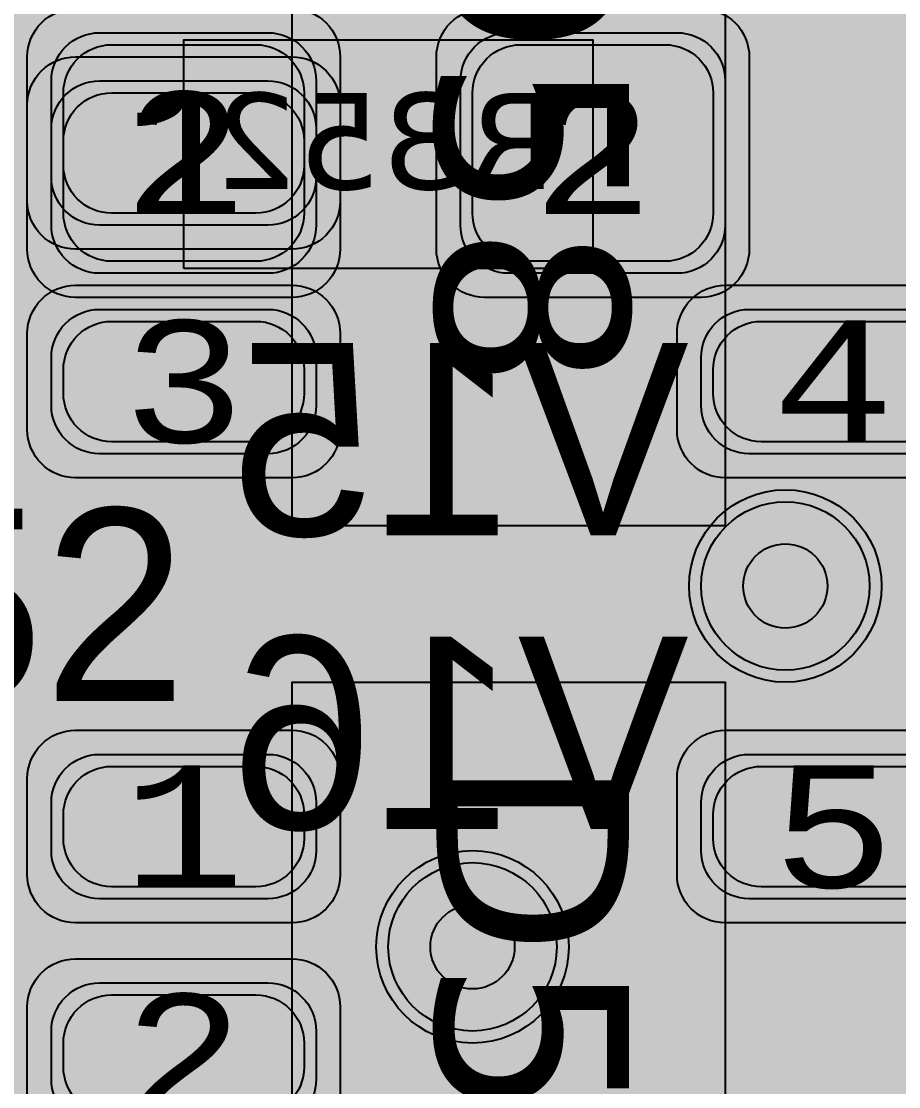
# Model space of a CAD drawing. Extents: x -28 to 199, y -61 to 255.
# Drawn here: x 123.725 to 127.371, y 101.619 to 106.048 of the extents above; entities that cross this region are included whole.
import ezdxf
from ezdxf.enums import TextEntityAlignment as Align

# ---------------------------------------------------------------- set-up
doc = ezdxf.new("R2010")
doc.units = 0
doc.header["$MEASUREMENT"] = 0
for name, color, linetype in [('ASSEMBLY_OUTLINES_BTM', 191, 'CONTINUOUS'), ('ASSEMBLY_OUTLINES_TOP', 102, 'CONTINUOUS'), ('ASSEMBLY_PART_NUMBERS_BTM', 191, 'CONTINUOUS'), ('ASSEMBLY_PART_NUMBERS_TOP', 102, 'CONTINUOUS'), ('ASSEMBLY_REF_DES_BTM', 191, 'CONTINUOUS'), ('ASSEMBLY_REF_DES_TOP', 102, 'CONTINUOUS'), ('DRILL_DRAWING', 21, 'CONTINUOUS'), ('GENERATED_SILKSCREEN_BTM', 255, 'CONTINUOUS'), ('GENERATED_SILKSCREEN_TOP', 140, 'CONTINUOUS'), ('PART_PADS_SMD_BTM', 10, 'CONTINUOUS'), ('PART_PADS_SMD_TOP', 150, 'CONTINUOUS'), ('PIN_NUMBERS_BTM', 8, 'CONTINUOUS'), ('PIN_NUMBERS_TOP', 8, 'CONTINUOUS'), ('PLACEMENT_OUTLINES_BTM', 222, 'CONTINUOUS'), ('PLACEMENT_OUTLINES_TOP', 130, 'CONTINUOUS'), ('PLANE_DATA_LAYER_2', 230, 'CONTINUOUS'), ('PLANE_SHAPES_LAYER_2', 230, 'CONTINUOUS'), ('PLANE_SHAPES_LAYER_3', 81, 'CONTINUOUS'), ('SILKSCREEN_OUTLINES_BTM', 211, 'CONTINUOUS'), ('SILKSCREEN_OUTLINES_TOP', 150, 'CONTINUOUS'), ('SILKSCREEN_REF_DES_BTM', 211, 'CONTINUOUS'), ('SILKSCREEN_REF_DES_TOP', 150, 'CONTINUOUS'), ('SOLDERMASK_PADS_BTM', 12, 'CONTINUOUS'), ('SOLDERMASK_PADS_TOP', 180, 'CONTINUOUS'), ('SOLDERPASTE_PADS_BTM', 12, 'CONTINUOUS'), ('SOLDERPASTE_PADS_TOP', 180, 'CONTINUOUS'), ('TRACES_LAYER_3', 81, 'CONTINUOUS'), ('TRACES_LAYER_BOTTOM', 10, 'CONTINUOUS'), ('TRACES_LAYER_TOP', 150, 'CONTINUOUS'), ('VIA_HOLES_LAYER_2', 30, 'CONTINUOUS'), ('VIA_HOLES_LAYER_3', 30, 'CONTINUOUS'), ('VIA_HOLES_LAYER_BOTTOM', 30, 'CONTINUOUS'), ('VIA_HOLES_LAYER_TOP', 30, 'CONTINUOUS'), ('VIA_PADS_LAYER_2', 230, 'CONTINUOUS'), ('VIA_PADS_LAYER_3', 81, 'CONTINUOUS'), ('VIA_PADS_LAYER_BOTTOM', 10, 'CONTINUOUS'), ('VIA_PADS_LAYER_TOP', 150, 'CONTINUOUS')]:
    doc.layers.add(name, color=color, linetype=linetype)
doc.styles.add('COURIER_NEW', font='COUR.TTF')
doc.styles.add('VERDANA', font='verdana.TTF')
doc.styles.add('VERIBEST_GERBER_0', font='txt')

msp = doc.modelspace()

# ---------------------------------------------------------------- hatches: boundary and pattern name
at = {"layer": 'PLANE_DATA_LAYER_2'}
h = msp.add_hatch(color=256, dxfattribs=at)
h.paths.add_polyline_path([(136.977938, 104.900788, -0.0425166317903881), (136.97684, 104.887899, 0.0425189371191998), (136.969634, 104.803321), (136.969634, 103.8357, -0.1989099556854013), (136.947316, 103.781819), (133.471447, 100.30595, 0.1989122151386173), (133.325, 99.952397), (133.325, 93.813669, -0.1989099556853327), (133.302682, 93.759788), (129.846447, 90.303553, 0.1989122151386193), (129.7, 89.95), (129.7, 82.880885, -0.1989099556853327), (129.677682, 82.827004), (125.372996, 78.522318, -0.1989133663344686), (125.319114, 78.5), (124.008004, 78.5, -0.414213562373095), (123.931804, 78.5762), (123.931804, 78.576201, -0.198909955685367), (123.954122, 78.630082), (124.017393, 78.693353, 0.19891218827251), (124.141873, 78.993873), (124.141873, 81.897836, 0.1989121882725186), (124.017393, 82.198356), (121.315166, 84.900583, 0.1989121882725186), (121.014646, 85.025063), (118.085686, 85.025063, 0.1989121882725125), (117.785166, 84.900583), (115.869335, 82.984752, -0.1989133663344686), (115.815453, 82.962434), (111.980365, 82.962434, 0.1989121882725186), (111.679845, 82.837954), (103.605966, 74.764075, -0.6681819935816116), (103.475884, 74.817956), (103.475884, 75.719902, -0.198909955685367), (103.498202, 75.773783), (112.132258, 84.407839, 0.1989121882725186), (112.256738, 84.708359), (112.256738, 87.766792, -0.5791985093720466), (112.371403, 87.832571, 0.9207095428459576), (113.229816, 89.056434, -0.4687192040466884), (113.229816, 89.173566, 0.4687157595514411), (113.229816, 90.326434, -0.4687192040466884), (113.229816, 90.443566, 0.606460415148791), (112.947726, 91.743467, -0.3380635491738142), (112.891615, 91.816971), (112.891615, 91.816972, -0.1989099556853327), (112.913933, 91.870853), (113.850887, 92.807807, -0.4969605349260798), (113.971222, 92.791213, 0.0686227819462532), (114.033421, 92.709116), (117.000682, 89.741856, -0.198909955685367), (117.023, 89.687975), (117.023, 88.767429, -0.228048003750335), (116.994354, 88.707889, 2.854432025872091), (117.805646, 88.707889, -0.228048003750335), (117.777, 88.767429), (117.777, 89.875696, 0.1989121654681639), (117.666579, 90.142275), (114.699318, 93.109536, -0.1989099556853327), (114.677, 93.163417), (114.677, 100.732571, -0.228048003750335), (114.705646, 100.792111, 0.8407221043194625), (114.090183, 101.915205, -0.5141069145394279), (113.989386, 101.987326), (113.989386, 107.618063, -0.6172571328269955), (114.111169, 107.679126, 1.9943987198418727), (114.111169, 108.720874, -0.617257132826957), (113.989386, 108.781937), (113.989386, 126.654985, 0.032533120066096), (113.985795, 126.710116, -0.0325342524810923), (113.985151, 126.720001), (113.985151, 126.720002, -0.6681819935815638), (114.115233, 126.773883), (114.280695, 126.608421, 0.1989121654681736), (114.547274, 126.498), (122.056386, 126.498, -0.1989133663344687), (122.110268, 126.475682), (126.281524, 122.304426, -0.198909955685367), (126.303842, 122.250545), (126.303842, 122.119158, 0.1236662247943365), (126.348588, 121.941012, -0.1606780001424822), (126.356831, 121.893987, 0.3606560929037287), (126.788539, 121.185359, -0.7687174069834758), (126.778046, 121.038457, 7.647506935409171), (127.111461, 121.014641, -0.7687174069834617), (127.121954, 121.161543, 0.6405844281364371), (127.405646, 122.307889, -0.2280480037503427), (127.377, 122.367429), (127.377, 126.6738, -0.414213562373095), (127.4532, 126.75), (128.865978, 126.75, -0.414213562373095), (128.942178, 126.6738), (128.942178, 126.673799, -0.1989099556854013), (128.91986, 126.619918), (128.533421, 126.233479, 0.1989121654681667), (128.423, 125.9669), (128.423, 123.567429, -0.2280480037503427), (128.394354, 123.507889, 2.8544320258721156), (129.205646, 123.507889, -0.2280480037503427), (129.177, 123.567429), (129.177, 125.779179, -0.1989099556854013), (129.199318, 125.83306), (129.986579, 126.62032, 0.0741021212229936), (130.052722, 126.70963, -0.277099918590679), (130.119973, 126.75), (130.174273, 126.75, -0.403683824490227), (130.250423, 126.676549, 0.1956893404127855), (130.451391, 126.229628, -0.2050724899553478), (130.475, 126.174486), (130.475, 122.295253, 0.1989121882725126), (130.59948, 121.994733), (131.330527, 121.263686, -0.1989099556854013), (131.352845, 121.209805), (131.352845, 114.763663, -0.8295497216643613), (131.205645, 114.735997, 0.8295609199568306), (129.95, 114.500001), (129.95, 114.499999, 0.8295609199568306), (131.205645, 114.264003, -0.8295497216643613), (131.352845, 114.236337), (131.352845, 111.668815, -0.198909955685367), (131.330527, 111.614934), (130.692799, 110.977206, 0.1989121882725064), (130.568319, 110.676686), (130.568319, 108.164856, -0.5413714910477632), (130.461467, 108.095093, 0.5413712452295936), (129.55, 107.500001), (129.55, 107.499999, 0.5413712452295937), (130.461467, 106.904907, -0.5413714910477633), (130.568319, 106.835144), (130.568319, 97.583681, 0.1490008545897866), (130.64056, 97.346645, -0.1489978148350905), (130.653512, 97.304146), (130.653512, 97.304145, -0.1942207066511618), (130.632158, 97.251246, 0.5485069438402771), (130.888539, 96.185359, -0.7687174069834758), (130.878046, 96.038457, 7.647506935409185), (131.211461, 96.014641, -0.7687174069834617), (131.221954, 96.161543, 0.6100588580781182), (131.548609, 97.270372, -0.2050724899553477), (131.525, 97.325514), (131.525, 97.477, 0.1677021551964094), (131.434538, 97.739125, -0.1677006453007844), (131.418319, 97.786122), (131.418319, 99.596475, -0.6231693714019529), (131.541139, 99.656749, 0.6231768727902992), (132.75, 100.25, 0.2119397726903838), (132.503162, 100.806173, -0.3779195606310377), (132.491822, 100.906327, 0.943356937975585), (131.551481, 101.648536, -0.6897061753667568), (131.418319, 101.69915), (131.418319, 102.749052, -0.7432602490610456), (131.558052, 102.791123, 0.507237571601238), (132.605828, 102.741787, -0.1165650662333721), (132.633526, 102.76327, 0.0896815058504722), (132.757792, 102.84948), (133.304231, 103.395919, 0.1989121882725186), (133.428711, 103.696439), (133.428711, 113.150158, -0.198909955685367), (133.451029, 113.204039), (134.00052, 113.75353, 0.1989121882725125), (134.125, 114.05405), (134.125, 115.174486, -0.2050724899553477), (134.148609, 115.229628, 2.4974351542811806), (133.251391, 115.229628, -0.2050724899553478), (133.275, 115.174486), (133.275, 114.261653, -0.198909955685367), (133.252682, 114.207772), (132.703191, 113.658281, 0.1989121882725126), (132.578711, 113.357761), (132.578711, 103.904042, -0.1989099556853327), (132.556393, 103.850161), (132.460599, 103.754367, -0.3152207587686722), (132.374533, 103.739179, 0.3712566469041549), (131.558052, 103.508877, -0.7432602490609853), (131.418319, 103.550948), (131.418319, 110.469083, -0.1989099556854013), (131.440637, 110.522964), (132.078365, 111.160692, 0.1989121882725248), (132.202845, 111.461212), (132.202845, 119.995489, -0.6681819935816593), (132.332927, 120.04937), (136.401408, 115.980889, -0.1989099556853327), (136.423726, 115.927008), (136.423726, 114.512395, -0.1989099556853327), (136.401408, 114.458514), (135.933735, 113.990841, -0.6681819935816593), (135.803653, 114.044722), (135.803653, 114.044723, -0.0900388652559256), (135.808516, 114.071509, 4.621395072748782), (135.428491, 113.691484, -0.5237901792127903), (135.531477, 113.620147), (135.531477, 113.620146, -0.1989099556853327), (135.509159, 113.566265), (133.808701, 111.865807, 0.1989122151386246), (133.662254, 111.512254), (133.662254, 107.537746, 0.1989122151386246), (133.808701, 107.184193), (135.333909, 105.658985, -0.1650613667127099), (135.355574, 105.615061, 0.6437565302444234), (136.487538, 105.270109, -0.5051906878791393), (136.609743, 105.259398, 0.1480370251817164), (136.933858, 104.969889, -0.2917988228267626), (136.977938, 104.900789)], flags=0)
h.paths.add_polyline_path([(113.85, 87, -0.9999999999999999), (115.15, 87, -0.9999999999999999)], flags=0)
h.paths.add_polyline_path([(115.25, 125.5, -0.9999999999999999), (116.55000000000001, 125.5, -0.9999999999999999)], flags=0)
h.paths.add_polyline_path([(114.75, 123, -0.9999999999999999), (116.75, 123, -0.9999999999999999)], flags=0)
h.paths.add_polyline_path([(116.232776, 95.682577, 0.7726673183828902), (117.45, 95.999999), (117.45, 96, 0.7083066378647846), (116.29314, 96.40693, -0.531760018124995), (116.167224, 96.417423, 0.772667318382902), (114.95, 96.100001), (114.95, 96.1, 0.7083066378647764), (116.10686, 95.69307, -0.5317600181249857)], flags=0)
h.paths.add_polyline_path([(117.421331, 99.860255, 3.363991928619301), (117.304585, 100.560731, -0.5417095603560502), (117.178669, 100.539745, 3.3639919286193174), (117.295415, 99.839269, -0.5417095603560539)], flags=0)
h.paths.add_polyline_path([(117.44999999999999, 92.3, -0.9999999999999999), (118.75, 92.3, -0.9999999999999999)], flags=0)
h.paths.add_polyline_path([(119.55, 113.4, -0.9999999999999999), (120.85000000000001, 113.4, -0.9999999999999999)], flags=0)
h.paths.add_polyline_path([(119.75, 109.5, -0.9999999999999999), (121.25, 109.5, -0.9999999999999999)], flags=0)
h.paths.add_polyline_path([(120.35, 98.8, -0.9999999999999999), (121.65, 98.8, -0.9999999999999999)], flags=0)
h.paths.add_polyline_path([(120.35, 111.4, -0.9999999999999999), (121.65, 111.4, -0.9999999999999999)], flags=0)
h.paths.add_polyline_path([(120.457283, 123.057713, -0.5359062211731089), (120.330385, 123.05719, 1.3513703040546192), (119.123088, 121.573751, -0.3050494922752397), (119.170567, 121.503171), (119.170567, 121.50317, -0.198909955685367), (119.148249, 121.449289), (118.350727, 120.651767, 0.1989121882725187), (118.226247, 120.351247), (118.226247, 106.65885, -0.198909955685367), (118.203929, 106.604969), (117.471074, 105.872114, -0.205074051956066), (117.415388, 105.849817, 2.455220229755274), (118.05, 105.2), (118.05, 105.199998, 0.0059190874028198), (118.049817, 105.215386, -0.0058690278396138), (118.049796, 105.217175), (118.049796, 105.217193, -0.198909955685367), (118.072114, 105.271074), (118.951767, 106.150727, 0.1989121882725038), (119.076247, 106.451247), (119.076247, 120.143644, -0.198909955685367), (119.098565, 120.197525), (120.108818, 121.207778, -0.0494623730732118), (120.12045, 121.217311, 0.0494618080928846), (120.185326, 121.27048), (120.787867, 121.873021, 0.0494618080928846), (120.841036, 121.937897, -0.0494623730731728), (120.850569, 121.949529), (120.928926, 122.027886, -0.2050740519560306), (120.984612, 122.050183, 1.6971064696081972)], flags=0)
h.paths.add_polyline_path([(121.25, 117.75, -0.9999999999999999), (122.75, 117.75, -0.9999999999999999)], flags=0)
h.paths.add_polyline_path([(122.05, 111.4, -0.9999999999999999), (123.35000000000001, 111.4, -0.9999999999999999)], flags=0)
h.paths.add_polyline_path([(123.29571, 88.162026, 1.6796277836471416), (121.75, 89), (121.75, 88.999999, 0.2324567467697626), (122.139102, 88.20829, -0.3917746108587368), (122.156291, 88.106204, 0.1460189195089194), (122.05, 87.750001), (122.05, 87.75, 1.2874404369000827), (123.270422, 88.061638, -0.3917717789363406)], flags=0)
h.paths.add_polyline_path([(122.65, 105.6, 3.3327468859538776), (123.044022, 106.197474, -0.5991018826014798), (122.939092, 106.281417, 0.0458969718785636), (122.95, 106.399998), (122.95, 106.4, 0.9999999999999999), (121.65, 106.4, 0.2331537315633807), (121.904279, 105.88434, -0.74720291741978), (121.851814, 105.747931, 2.557353807463251), (122.45, 105.1, 0.2331537315633762), (122.195721, 105.61566, -0.74720291741978), (122.248186, 105.752069, 0.121739685827647), (122.555978, 105.802526, -0.599101882601538), (122.660908, 105.718583, 0.0458969718785636), (122.65, 105.600002)], flags=0)
h.paths.add_polyline_path([(123.776372, 102.215741, 2.268015238537925), (122.670454, 102.273947, -0.1736308664859839), (122.687772, 102.22558, -0.157828441953958), (122.673316, 102.180924, 1.8365540169308305), (123.763761, 102.123532, -0.3408039055902447)], flags=0)
h.paths.add_polyline_path([(125.85, 89.1, -0.9999999999999999), (127.15, 89.1, -0.9999999999999999)], flags=0)
h.paths.add_polyline_path([(126.05, 118.8, -0.9999999999999999), (127.35000000000001, 118.8, -0.9999999999999999)], flags=0)
h.paths.add_polyline_path([(126.25, 103.7, -0.9999999999999999), (127.55000000000001, 103.7, -0.9999999999999999)], flags=0)
h.paths.add_polyline_path([(126.35, 85.4, -0.9999999999999999), (127.65, 85.4, -0.9999999999999999)], flags=0)
h.paths.add_polyline_path([(126.35, 87.3, -0.9999999999999999), (127.65, 87.3, -0.9999999999999999)], flags=0)
h.paths.add_polyline_path([(126.75, 115.5, -0.9999999999999999), (128.25, 115.5, -0.9999999999999999)], flags=0)
h.paths.add_polyline_path([(127.25, 83.2, -0.9999999999999999), (128.55, 83.2, -0.9999999999999999)], flags=0)
h.paths.add_polyline_path([(129.5, 95.5), (129.5, 95.500001, 0.2347951257838049), (129.202889, 96.097823, -0.2347971625886518), (129.172702, 96.158562), (129.172702, 96.158563, -0.1989099556854013), (129.19502, 96.212444), (129.356027, 96.373451, 0.1989121882725038), (129.480507, 96.673971), (129.480507, 106.455132, 0.1989121882725038), (129.356027, 106.755652), (126.719253, 109.392426, -0.198909955685367), (126.696935, 109.446307), (126.696935, 110.90022, -0.67775882677704), (126.828419, 110.952662, 2.507233776086384), (126.828419, 111.847338, -0.6777588267769905), (126.696935, 111.89978), (126.696935, 112.86566, 0.1989121882725038), (126.572455, 113.16618), (124.983033, 114.755602, -0.1989099556854013), (124.960715, 114.809483), (124.960715, 119.828112, -0.198909955685367), (124.983033, 119.881993), (125.328926, 120.227886, -0.205074051956065), (125.384612, 120.250183, 2.4552148235298628), (124.75, 120.900002, 0.0059190874028197), (124.750183, 120.884614, -0.0058690278396127), (124.750204, 120.882825), (124.750204, 120.882807, -0.198909955685367), (124.727886, 120.828926), (124.494453, 120.595493, -0.6681819935815638), (124.364371, 120.649374), (124.364371, 120.717126, 0.1989121882725125), (124.239891, 121.017646), (123.147318, 122.110219, -0.198909955685367), (123.125, 122.1641), (123.125, 122.174486, -0.2050724899553477), (123.148609, 122.229628, 2.4974351542811517), (122.251391, 122.229628, -0.2050724899553829), (122.275, 122.174486), (122.275, 121.956497, 0.1989121882725126), (122.39948, 121.655977), (123.492053, 120.563404, -0.198909955685367), (123.514371, 120.509523), (123.514371, 114.406551, 0.19891218827251), (123.638851, 114.106031), (125.318568, 112.426314, -0.198909955685367), (125.340886, 112.372433), (125.340886, 108.878879, 0.1989121882725126), (125.465366, 108.578359), (127.852682, 106.191043, -0.1989099556853327), (127.875, 106.137162), (127.875, 101.425514, -0.2050724899553478), (127.851391, 101.370372, 0.8159834667607626), (128.527623, 100.291159, -0.5233351739894394), (128.630507, 100.219784), (128.630507, 96.881574, -0.1989099556853327), (128.608189, 96.827693), (128.405604, 96.625108, -0.1809134408217212), (128.357013, 96.602974, 0.147660489474916), (128.127329, 96.515812, -0.1654600424582982), (128.080857, 96.5), (127.85, 96.5, 0.1989121882725099), (127.54948, 96.37552), (127.49948, 96.32552, 0.1357250226602834), (127.387774, 96.128414, -0.5450822061688504), (127.266471, 96.087288, 1.9695384942564944), (127.217953, 94.87725, -0.3731724528837284), (127.317035, 94.864977, 0.4338714127250044), (128.266221, 94.847079, -0.3498081147665029), (128.360455, 94.859099, 0.5848883345755964)], flags=0)
h.paths.add_polyline_path([(130.373451, 92.726979, 7.377999984181714), (130.373451, 93.073021, -0.7612838800058466), (130.226549, 93.073021, 7.377999984181725), (130.226549, 92.726979, -0.7612838800058466)], flags=0)
at = {"layer": 'PLANE_SHAPES_LAYER_2'}
h = msp.add_hatch(color=256, dxfattribs=at)
h.paths.add_polyline_path([(169.5, 129.25), (149.5, 129.25), (142.25, 122), (142.25, 90.5), (147.5, 90.5), (147.5, 80), (154, 80), (154, 69.25), (131.75, 69.25), (131.75, 73.25), (121.25, 73.25), (121.25, 81), (110.5, 81), (110.5, 125.75), (106.5, 125.75), (106.5, 128.75), (93.5, 128.75), (93.5, 120.25), (91.75, 120.25), (91.75, 121.5), (80, 121.5), (80, 118.25), (73.25, 118.25), (73.25, 124.5), (67.5, 124.5), (67.5, 128), (57.75, 128), (57.75, 120.25), (55.25, 120.25), (55.25, 121.5), (47.5, 121.5), (47.5, 119), (35, 119), (35, 134.75), (32.75, 134.75), (32.75, 159.75), (29.25, 159.75), (29.25, 175.25), (22.5, 175.25), (22.5, 195.25), (17.25, 195.25), (17.25, 198), (22.5, 198), (22.5, 216.5), (40.25, 216.5), (40.25, 235.5), (54.5, 235.5), (54.5, 254), (87.25, 254), (87.25, 236.25), (86.25, 236.25), (86.25, 228.75), (81, 228.75), (81, 218.75), (95.25, 218.75), (95.25, 194.5), (87, 194.5), (87, 172), (131.1, 172), (131.1, 208.75), (115.5, 208.75), (115.5, 213.75), (106.75, 213.75), (106.75, 218.75), (110.25, 222.25), (110.25, 226.25), (142.5, 226.25), (142.5, 221.5), (160.5, 221.5), (160.5, 240.75), (169.5, 240.75)])
h.paths.add_polyline_path([(35.5, 149.5), (41.75, 149.5), (41.75, 152), (39.25, 152), (39.25, 154), (37.75, 154), (37.75, 152), (35.5, 152)], flags=16)
h.paths.add_polyline_path([(37.5, 125.75), (37.5, 128.75), (42.75, 128.75), (42.75, 125.75)], flags=16)
h.paths.add_polyline_path([(52, 127.75), (52, 130.75), (54.25, 130.75), (54.25, 127.75)], flags=16)
h.paths.add_polyline_path([(50.75, 219.5), (50.75, 226.5), (71.75, 226.5), (71.75, 219.5)], flags=16)
h.paths.add_polyline_path([(66.5, 150.75), (66.5, 177.5), (72.25, 177.5), (72.25, 150.75)], flags=16)
h.paths.add_polyline_path([(47.25, 185.25), (73, 185.25), (73, 188.25), (70.25, 188.25), (70.25, 191), (47.25, 191)], flags=16)
h.paths.add_polyline_path([(84.5, 208), (84.5, 212.75), (85, 212.75), (85, 208)], flags=16)
h.paths.add_polyline_path([(61.5, 137.25), (87.75, 137.25), (87.75, 140.5), (84.75, 140.5), (84.75, 143), (61.5, 143)], flags=16)
h.paths.add_polyline_path([(88.75, 127), (88.75, 130), (91, 130), (91, 127)], flags=16)
h.paths.add_polyline_path([(85.5, 130.25), (85.5, 132.5), (91, 132.5), (91, 130.25)], flags=16)
h.paths.add_polyline_path([(108.75, 142.25), (135.75, 142.25), (135.75, 145.75), (132.25, 145.75), (132.25, 149), (108.75, 149)], flags=16)
h.paths.add_polyline_path([(114.25, 126.75), (140.75, 126.75), (140.75, 129.75), (137.25, 129.75), (137.25, 133), (114.25, 133)], flags=16)
h.paths.add_polyline_path([(155.25, 180.25), (166.25, 180.25), (166.25, 186.25), (152.25, 186.25), (152.25, 183), (155.25, 183)], flags=16)
at = {"layer": 'PLANE_SHAPES_LAYER_3'}
h = msp.add_hatch(color=256, dxfattribs=at)
h.paths.add_polyline_path([(169.5, 129.25), (149.5, 129.25), (142.25, 122), (142.25, 90.5), (147.5, 90.5), (147.5, 80), (154, 80), (154, 69.25), (131.75, 69.25), (131.75, 73.25), (121.25, 73.25), (121.25, 81), (110.5, 81), (110.5, 125.75), (106.5, 125.75), (106.5, 128.75), (93.5, 128.75), (93.5, 120.25), (91.75, 120.25), (91.75, 121.5), (80, 121.5), (80, 118.25), (73.25, 118.25), (73.25, 124.5), (67.5, 124.5), (67.5, 127.75), (58.25, 127.75), (58.25, 130.25), (88.75, 130.25), (88.75, 127), (91, 127), (91, 132.5), (55, 132.5), (55, 131.25), (52, 131.25), (52, 127.75), (55, 127.75), (55, 127.25), (57.75, 127.25), (57.75, 120.25), (55.25, 120.25), (55.25, 121.5), (47.5, 121.5), (47.5, 119), (35, 119), (35, 134.75), (32.75, 134.75), (32.75, 159.75), (29.25, 159.75), (29.25, 175.25), (22.5, 175.25), (22.5, 195.25), (17.25, 195.25), (17.25, 198), (22.5, 198), (22.5, 216.5), (40.25, 216.5), (40.25, 235.5), (54.5, 235.5), (54.5, 254), (87.25, 254), (87.25, 236.25), (86.25, 236.25), (86.25, 228.75), (81, 228.75), (81, 218.75), (95.25, 218.75), (95.25, 194.5), (87, 194.5), (87, 172), (131.1, 172), (131.1, 208.75), (115.5, 208.75), (115.5, 213.75), (106.75, 213.75), (106.75, 218.75), (110.25, 222.25), (110.25, 226.25), (142.5, 226.25), (142.5, 221.5), (160.5, 221.5), (160.5, 240.75), (169.5, 240.75)])
h.paths.add_polyline_path([(35.5, 149.5), (41.75, 149.5), (41.75, 152), (39.25, 152), (39.25, 154), (37.75, 154), (37.75, 152), (35.5, 152)], flags=16)
h.paths.add_polyline_path([(37.5, 125.75), (37.5, 128.75), (42.75, 128.75), (42.75, 125.75)], flags=16)
h.paths.add_polyline_path([(50.75, 219.5), (50.75, 226.5), (71.75, 226.5), (71.75, 219.5)], flags=16)
h.paths.add_polyline_path([(66.5, 150.75), (66.5, 177.5), (72.25, 177.5), (72.25, 150.75)], flags=16)
h.paths.add_polyline_path([(47.25, 185.25), (73, 185.25), (73, 188.25), (70.25, 188.25), (70.25, 191), (47.25, 191)], flags=16)
h.paths.add_polyline_path([(84.5, 208), (84.5, 212.75), (85, 212.75), (85, 208)], flags=16)
h.paths.add_polyline_path([(61.5, 137.25), (87.75, 137.25), (87.75, 140.5), (84.75, 140.5), (84.75, 143), (61.5, 143)], flags=16)
h.paths.add_polyline_path([(108.75, 142.25), (135.75, 142.25), (135.75, 145.75), (132.25, 145.75), (132.25, 149), (108.75, 149)], flags=16)
h.paths.add_polyline_path([(114.25, 126.75), (140.75, 126.75), (140.75, 129.75), (137.25, 129.75), (137.25, 133), (114.25, 133)], flags=16)
h.paths.add_polyline_path([(155.25, 180.25), (166.25, 180.25), (166.25, 186.25), (152.25, 186.25), (152.25, 183), (155.25, 183)], flags=16)
at = {"layer": 'VIA_HOLES_LAYER_2'}
h = msp.add_hatch(color=256, dxfattribs=at)
edge = h.paths.add_edge_path()
edge.add_arc((126.9, 103.7), 0.175, 0, 360)
h = msp.add_hatch(color=256, dxfattribs=at)
edge = h.paths.add_edge_path()
edge.add_arc((125.6, 102.2), 0.175, 0, 360)
at = {"layer": 'VIA_HOLES_LAYER_3'}
h = msp.add_hatch(color=256, dxfattribs=at)
edge = h.paths.add_edge_path()
edge.add_arc((126.9, 103.7), 0.175, 0, 360)
h = msp.add_hatch(color=256, dxfattribs=at)
edge = h.paths.add_edge_path()
edge.add_arc((125.6, 102.2), 0.175, 0, 360)
at = {"layer": 'VIA_HOLES_LAYER_BOTTOM'}
h = msp.add_hatch(color=256, dxfattribs=at)
edge = h.paths.add_edge_path()
edge.add_arc((126.9, 103.7), 0.175, 0, 360)
h = msp.add_hatch(color=256, dxfattribs=at)
edge = h.paths.add_edge_path()
edge.add_arc((125.6, 102.2), 0.175, 0, 360)
at = {"layer": 'VIA_HOLES_LAYER_TOP'}
h = msp.add_hatch(color=256, dxfattribs=at)
edge = h.paths.add_edge_path()
edge.add_arc((126.9, 103.7), 0.175, 0, 360)
h = msp.add_hatch(color=256, dxfattribs=at)
edge = h.paths.add_edge_path()
edge.add_arc((125.6, 102.2), 0.175, 0, 360)

# ---------------------------------------------------------------- linework, layer by layer
at = {"layer": 'ASSEMBLY_OUTLINES_BTM'}
msp.add_lwpolyline([(124.4, 105.02), (124.4, 105.97), (126.1, 105.97), (126.1, 105.02)], close=True, dxfattribs=at)
at = {"layer": 'ASSEMBLY_OUTLINES_TOP', "const_width": 0.1}
for points in [[(124.85, 103.95), (124.85, 107.05), (126.65, 107.05), (126.65, 103.95)], [(124.85, 100.2), (124.85, 103.3), (126.65, 103.3), (126.65, 100.2)]]:
    msp.add_lwpolyline(points, close=True, dxfattribs=at)
at = {"layer": 'GENERATED_SILKSCREEN_BTM', "const_width": 0.15}
for points in [[(125.533844, 105.970005, 1.1642e-05), (125.533836, 105.969995), (124.966164, 105.969995, 1.1642e-05), (124.966156, 105.970005), (125.533844, 105.970005)], [(125.542098, 105.019995), (124.957902, 105.019995, 1.22306e-05), (124.957911, 105.020005), (125.542089, 105.020005, 1.22306e-05), (125.542098, 105.019995)]]:
    msp.add_lwpolyline(points, format="xyb", dxfattribs=at)
for points in [[(125.5208, 103.9292), (125.5272, 103.9276), (125.5312, 103.9244), (125.5328, 103.9188), (125.5336, 103.9124), (125.5328, 103.9068), (125.5312, 103.9012), (125.5272, 103.8972), (125.5208, 103.8964), (125.2088, 103.8964), (125.2032, 103.8972), (125.1984, 103.9012), (125.196, 103.9068), (125.1952, 103.9124), (125.196, 103.9188), (125.1984, 103.9244), (125.2032, 103.9276), (125.2088, 103.9292), (125.3496, 103.9292), (125.3496, 104.6804), (125.3504, 104.686), (125.3528, 104.69), (125.3568, 104.6924), (125.3624, 104.6932), (125.3664, 104.694), (125.3704, 104.694), (125.3736, 104.6924), (125.3768, 104.6892), (125.5328, 104.47), (125.5344, 104.4668), (125.5352, 104.4644), (125.5352, 104.4588), (125.5328, 104.454), (125.5288, 104.45), (125.524, 104.4468), (125.5184, 104.4452), (125.5152, 104.4452), (125.5128, 104.446), (125.5088, 104.4508), (125.3808, 104.63), (125.3808, 103.9292), (125.5208, 103.9292)], [(124.7576, 104.4212), (124.7608, 104.4204), (124.7632, 104.4196), (124.7664, 104.418), (124.8752, 104.33), (124.8752, 104.6636), (124.3528, 104.6636), (124.3472, 104.6652), (124.3424, 104.6684), (124.34, 104.674), (124.3392, 104.6796), (124.34, 104.686), (124.3424, 104.6908), (124.3472, 104.6948), (124.3528, 104.6964), (124.8928, 104.6964), (124.8984, 104.6948), (124.9032, 104.6908), (124.9072, 104.686), (124.9088, 104.6804), (124.9088, 104.2956), (124.908, 104.29), (124.9056, 104.286), (124.9024, 104.2836), (124.8968, 104.282), (124.8936, 104.2804), (124.8896, 104.2796), (124.8856, 104.2804), (124.8824, 104.2828), (124.752, 104.3892), (124.4936, 104.3892), (124.3688, 104.2876), (124.3688, 104.03), (124.4936, 103.93), (124.752, 103.93), (124.8824, 104.0356), (124.888, 104.038), (124.8928, 104.038), (124.8984, 104.0348), (124.9024, 104.0308), (124.9056, 104.0252), (124.9072, 104.0196), (124.9064, 104.0164), (124.9056, 104.014), (124.904, 104.0116), (124.9016, 104.01), (124.7664, 103.8996), (124.764, 103.898), (124.7608, 103.898), (124.7576, 103.8964), (124.488, 103.8964), (124.4864, 103.8964), (124.4848, 103.8972), (124.484, 103.8972), (124.4824, 103.898), (124.4808, 103.898), (124.4776, 103.8996), (124.3424, 104.01), (124.34, 104.0124), (124.3392, 104.014), (124.3376, 104.0188), (124.3368, 104.022), (124.3368, 104.2956), (124.3376, 104.2988), (124.3392, 104.3036), (124.3392, 104.3052), (124.3408, 104.306), (124.3416, 104.3076), (124.3424, 104.3092), (124.4776, 104.418), (124.4816, 104.4196), (124.4848, 104.4204), (124.488, 104.4212), (124.7576, 104.4212)], [(126.0728, 103.8964), (126.0944, 103.8964), (126.0992, 103.8972), (126.1032, 103.8996), (126.108, 103.9028), (126.1088, 103.9076), (126.3688, 104.6748), (126.3696, 104.678), (126.3696, 104.6812), (126.3688, 104.6836), (126.3672, 104.686), (126.3624, 104.69), (126.3568, 104.6932), (126.3512, 104.694), (126.3456, 104.6932), (126.3408, 104.6908), (126.3376, 104.6852), (126.084, 103.9308), (125.8288, 104.6852), (125.8256, 104.6908), (125.8208, 104.6932), (125.8152, 104.694), (125.8096, 104.6932), (125.804, 104.69), (125.8, 104.686), (125.7984, 104.6812), (125.7992, 104.6748), (126.0576, 103.9076), (126.06, 103.9028), (126.0648, 103.8996), (126.068, 103.8972), (126.0728, 103.8964)], [(125.5208, 102.7092), (125.5272, 102.7076), (125.5312, 102.7044), (125.5328, 102.6988), (125.5336, 102.6924), (125.5328, 102.6868), (125.5312, 102.6812), (125.5272, 102.6772), (125.5208, 102.6764), (125.2088, 102.6764), (125.2032, 102.6772), (125.1984, 102.6812), (125.196, 102.6868), (125.1952, 102.6924), (125.196, 102.6988), (125.1984, 102.7044), (125.2032, 102.7076), (125.2088, 102.7092), (125.3496, 102.7092), (125.3496, 103.4604), (125.3504, 103.466), (125.3528, 103.47), (125.3568, 103.4724), (125.3624, 103.4732), (125.3664, 103.474), (125.3704, 103.474), (125.3736, 103.4724), (125.3768, 103.4692), (125.5328, 103.25), (125.5344, 103.2468), (125.5352, 103.2444), (125.5352, 103.2388), (125.5328, 103.234), (125.5288, 103.23), (125.524, 103.2268), (125.5184, 103.2252), (125.5152, 103.2252), (125.5128, 103.226), (125.5088, 103.2308), (125.3808, 103.41), (125.3808, 102.7092), (125.5208, 102.7092)], [(124.4768, 103.4732), (124.3424, 103.3636), (124.3392, 103.3596), (124.3376, 103.3532), (124.3384, 103.3484), (124.34, 103.3444), (124.3424, 103.3412), (124.3464, 103.338), (124.3504, 103.3356), (124.3544, 103.3348), (124.3584, 103.3348), (124.3616, 103.3372), (124.4928, 103.4436), (124.752, 103.4436), (124.8752, 103.3428), (124.8752, 103.0556), (124.7664, 103.1444), (124.7632, 103.1452), (124.7616, 103.146), (124.7608, 103.146), (124.7608, 103.1468), (124.7568, 103.1476), (124.4872, 103.1476), (124.484, 103.1468), (124.484, 103.146), (124.4824, 103.146), (124.48, 103.1452), (124.4776, 103.1444), (124.3424, 103.0356), (124.3416, 103.0332), (124.34, 103.0324), (124.3392, 103.0316), (124.3392, 103.03), (124.3376, 103.0244), (124.3368, 103.022), (124.3368, 102.802), (124.3376, 102.798), (124.3392, 102.7948), (124.34, 102.7916), (124.3424, 102.7892), (124.4768, 102.6796), (124.4808, 102.678), (124.4816, 102.6772), (124.484, 102.6772), (124.4848, 102.6764), (124.4856, 102.6764), (124.4872, 102.6764), (124.7568, 102.6764), (124.76, 102.6772), (124.7632, 102.678), (124.7664, 102.6796), (124.9008, 102.7892), (124.9032, 102.7908), (124.904, 102.7916), (124.9056, 102.794), (124.9072, 102.7996), (124.908, 102.802), (124.908, 103.3508), (124.9072, 103.3548), (124.9056, 103.358), (124.904, 103.3596), (124.9032, 103.3612), (124.9008, 103.3636), (124.7664, 103.4732), (124.7632, 103.474), (124.7616, 103.4748), (124.76, 103.4756), (124.7568, 103.4764), (124.4872, 103.4764), (124.484, 103.4756), (124.4824, 103.4748), (124.48, 103.474), (124.4768, 103.4732)], [(126.0728, 102.6764), (126.0944, 102.6764), (126.0992, 102.6772), (126.1032, 102.6796), (126.108, 102.6828), (126.1088, 102.6876), (126.3688, 103.4548), (126.3696, 103.458), (126.3696, 103.4612), (126.3688, 103.4636), (126.3672, 103.466), (126.3624, 103.47), (126.3568, 103.4732), (126.3512, 103.474), (126.3456, 103.4732), (126.3408, 103.4708), (126.3376, 103.4652), (126.084, 102.7108), (125.8288, 103.4652), (125.8256, 103.4708), (125.8208, 103.4732), (125.8152, 103.474), (125.8096, 103.4732), (125.804, 103.47), (125.8, 103.466), (125.7984, 103.4612), (125.7992, 103.4548), (126.0576, 102.6876), (126.06, 102.6828), (126.0648, 102.6796), (126.068, 102.6772), (126.0728, 102.6764)], [(124.8752, 103.014), (124.8752, 102.81), (124.752, 102.7092), (124.4936, 102.7092), (124.3688, 102.81), (124.3688, 103.014), (124.4936, 103.1156), (124.752, 103.1156), (124.8752, 103.014)]]:
    msp.add_lwpolyline(points, dxfattribs=at)
at = {"layer": 'GENERATED_SILKSCREEN_TOP', "const_width": 0.15}
for points in [[(124.850005, 105.856172, 9.7912e-06), (124.849995, 105.856176), (124.849995, 106.093824, 9.7912e-06), (124.850005, 106.093828), (124.850005, 105.856172)], [(126.650005, 104.906176, 9.7912e-06), (126.649995, 104.906172), (126.649995, 106.093828, 9.7912e-06), (126.650005, 106.093824), (126.650005, 104.906176)], [(124.850005, 104.906172, 9.7912e-06), (124.849995, 104.906176), (124.849995, 105.143824, 9.7912e-06), (124.850005, 105.143828), (124.850005, 104.906172)], [(126.55631, 103.950005, 7.1803e-06), (126.556303, 103.949995), (124.85, 103.949995, -0.4142135624), (124.849995, 103.95), (124.849995, 104.193824, 9.7912e-06), (124.850005, 104.193828), (124.850005, 103.950005), (126.55631, 103.950005)], [(126.650005, 104.043697, 7.1803e-06), (126.649995, 104.04369), (126.649995, 104.193828, 9.7912e-06), (126.650005, 104.193824), (126.650005, 104.043697)], [(126.650005, 103.056176, 9.7912e-06), (126.649995, 103.056172), (126.649995, 103.299995), (124.850005, 103.299995), (124.850005, 103.056172, 9.7912e-06), (124.849995, 103.056176), (124.849995, 103.3, -0.4142135624), (124.85, 103.300005), (126.65, 103.300005, -0.4142135624), (126.650005, 103.3), (126.650005, 103.056176)], [(124.850005, 102.106172, 9.7912e-06), (124.849995, 102.106176), (124.849995, 102.343824, 9.7912e-06), (124.850005, 102.343828), (124.850005, 102.106172)], [(126.650005, 101.156176, 9.7912e-06), (126.649995, 101.156172), (126.649995, 102.343828, 9.7912e-06), (126.650005, 102.343824), (126.650005, 101.156176)]]:
    msp.add_lwpolyline(points, format="xyb", dxfattribs=at)
for points in [[(123.34634, 103.97566), (123.86874, 103.97566), (123.87434, 103.97726), (123.87914, 103.98046), (123.88154, 103.98606), (123.88234, 103.99166), (123.88154, 103.99806), (123.87914, 104.00286), (123.87434, 104.00686), (123.86874, 104.00846), (123.32874, 104.00846)], [(124.50074, 104.00526), (124.63514, 103.89566), (124.63754, 103.89166), (124.63834, 103.88846), (124.63994, 103.88606), (124.64074, 103.88286), (124.64074, 103.77326), (124.63994, 103.77006), (124.63834, 103.76526), (124.63754, 103.76126), (124.63514, 103.75966), (124.10234, 103.32686), (124.10234, 103.24126), (124.62474, 103.24126), (124.63034, 103.23966), (124.63514, 103.23646), (124.63754, 103.23086), (124.63834, 103.22446), (124.63754, 103.21886), (124.63514, 103.21326), (124.63034, 103.21006), (124.62474, 103.20846), (124.08554, 103.20846), (124.07914, 103.21006), (124.07514, 103.21406), (124.07114, 103.21806), (124.06954, 103.22446), (124.06954, 103.33406), (124.07034, 103.33646), (124.07194, 103.34206), (124.07354, 103.34446), (124.07514, 103.34606), (124.07674, 103.34766), (124.60874, 103.78126), (124.60874, 103.87486), (124.48394, 103.97566), (124.22554, 103.97566), (124.09514, 103.86926), (124.08954, 103.86766), (124.08394, 103.86846), (124.07914, 103.87086), (124.07594, 103.87566), (124.07274, 103.88046), (124.07194, 103.88606), (124.07194, 103.88926), (124.07274, 103.89166), (124.07674, 103.89566), (124.21114, 104.00526), (124.21434, 104.00606), (124.21674, 104.00686), (124.21754, 104.00766), (124.22074, 104.00846), (124.49034, 104.00846), (124.49354, 104.00766), (124.49434, 104.00766), (124.49514, 104.00686), (124.49754, 104.00606), (124.50074, 104.00526)], [(123.46394, 103.20846), (123.73354, 103.20846), (123.73594, 103.20846), (123.73674, 103.20926), (123.73754, 103.20926), (123.73914, 103.21006), (123.74074, 103.21006), (123.74394, 103.21166), (123.87914, 103.32206), (123.88154, 103.32446), (123.88234, 103.32606), (123.88394, 103.33086), (123.88474, 103.33406), (123.88474, 103.60766), (123.88394, 103.61086), (123.88234, 103.61566), (123.88234, 103.61726), (123.88154, 103.61806), (123.87994, 103.61966), (123.87914, 103.62126), (123.74394, 103.73006), (123.73994, 103.73166), (123.73674, 103.73246), (123.73354, 103.73326), (123.46394, 103.73326)], [(123.46954, 103.70126), (123.72794, 103.70126), (123.85274, 103.59966), (123.85274, 103.34206), (123.72794, 103.24206), (123.46954, 103.24206)]]:
    msp.add_lwpolyline(points, dxfattribs=at)
at = {"layer": 'PART_PADS_SMD_BTM'}
for points in [[(123.85, 105.8, -0.4142135624), (124.05, 106), (124.75, 106, -0.4142135624), (124.95, 105.8), (124.95, 105.2, -0.4142135624), (124.75, 105), (124.05, 105, -0.4142135624), (123.85, 105.2)], [(125.55, 105.8, -0.4142135624), (125.75, 106), (126.45, 106, -0.4142135624), (126.65, 105.8), (126.65, 105.2, -0.4142135624), (126.45, 105), (125.75, 105, -0.4142135624), (125.55, 105.2)]]:
    msp.add_lwpolyline(points, format="xyb", close=True, dxfattribs=at)
at = {"layer": 'PART_PADS_SMD_TOP'}
for points in [[(123.85, 105.6, -0.4142135624), (124.05, 105.8), (124.75, 105.8, -0.4142135624), (124.95, 105.6), (124.95, 105.4, -0.4142135624), (124.75, 105.2), (124.05, 105.2, -0.4142135624), (123.85, 105.4)], [(123.85, 104.65, -0.4142135624), (124.05, 104.85), (124.75, 104.85, -0.4142135624), (124.95, 104.65), (124.95, 104.45, -0.4142135624), (124.75, 104.25), (124.05, 104.25, -0.4142135624), (123.85, 104.45)], [(126.55, 104.65, -0.4142135624), (126.75, 104.85), (127.45, 104.85, -0.4142135624), (127.65, 104.65), (127.65, 104.45, -0.4142135624), (127.45, 104.25), (126.75, 104.25, -0.4142135624), (126.55, 104.45)], [(123.85, 102.8, -0.4142135624), (124.05, 103), (124.75, 103, -0.4142135624), (124.95, 102.8), (124.95, 102.6, -0.4142135624), (124.75, 102.4), (124.05, 102.4, -0.4142135624), (123.85, 102.6)], [(126.55, 102.8, -0.4142135624), (126.75, 103), (127.45, 103, -0.4142135624), (127.65, 102.8), (127.65, 102.6, -0.4142135624), (127.45, 102.4), (126.75, 102.4, -0.4142135624), (126.55, 102.6)], [(123.85, 101.85, -0.4142135624), (124.05, 102.05), (124.75, 102.05, -0.4142135624), (124.95, 101.85), (124.95, 101.65, -0.4142135624), (124.75, 101.45), (124.05, 101.45, -0.4142135624), (123.85, 101.65)]]:
    msp.add_lwpolyline(points, format="xyb", close=True, dxfattribs=at)
at = {"layer": 'PLACEMENT_OUTLINES_BTM'}
msp.add_lwpolyline([(124.4, 105.02), (124.4, 105.97), (126.1, 105.97), (126.1, 105.02)], close=True, dxfattribs=at)
at = {"layer": 'PLACEMENT_OUTLINES_TOP'}
for points in [[(124.85, 103.95), (124.85, 107.05), (126.65, 107.05), (126.65, 103.95)], [(124.85, 100.2), (124.85, 103.3), (126.65, 103.3), (126.65, 100.2)]]:
    msp.add_lwpolyline(points, close=True, dxfattribs=at)
at = {"layer": 'SILKSCREEN_OUTLINES_BTM'}
msp.add_lwpolyline([(124.4, 105.02), (124.4, 105.97), (126.1, 105.97), (126.1, 105.02)], close=True, dxfattribs=at)
at = {"layer": 'SILKSCREEN_OUTLINES_TOP'}
for points in [[(124.85, 103.95), (124.85, 107.05), (126.65, 107.05), (126.65, 103.95)], [(124.85, 100.2), (124.85, 103.3), (126.65, 103.3), (126.65, 100.2)]]:
    msp.add_lwpolyline(points, close=True, dxfattribs=at)
at = {"layer": 'SOLDERMASK_PADS_BTM'}
for points in [[(123.75, 105.9, -0.4142135624), (123.95, 106.1), (124.85, 106.1, -0.4142135624), (125.05, 105.9), (125.05, 105.1, -0.4142135624), (124.85, 104.9), (123.95, 104.9, -0.4142135624), (123.75, 105.1)], [(125.45, 105.9, -0.4142135624), (125.65, 106.1), (126.55, 106.1, -0.4142135624), (126.75, 105.9), (126.75, 105.1, -0.4142135624), (126.55, 104.9), (125.65, 104.9, -0.4142135624), (125.45, 105.1)]]:
    msp.add_lwpolyline(points, format="xyb", close=True, dxfattribs=at)
at = {"layer": 'SOLDERMASK_PADS_TOP'}
for points in [[(123.75, 105.7, -0.4142135624), (123.95, 105.9), (124.85, 105.9, -0.4142135624), (125.05, 105.7), (125.05, 105.3, -0.4142135624), (124.85, 105.1), (123.95, 105.1, -0.4142135624), (123.75, 105.3)], [(123.75, 104.75, -0.4142135624), (123.95, 104.95), (124.85, 104.95, -0.4142135624), (125.05, 104.75), (125.05, 104.35, -0.4142135624), (124.85, 104.15), (123.95, 104.15, -0.4142135624), (123.75, 104.35)], [(126.45, 104.75, -0.4142135624), (126.65, 104.95), (127.55, 104.95, -0.4142135624), (127.75, 104.75), (127.75, 104.35, -0.4142135624), (127.55, 104.15), (126.65, 104.15, -0.4142135624), (126.45, 104.35)], [(123.75, 102.9, -0.4142135624), (123.95, 103.1), (124.85, 103.1, -0.4142135624), (125.05, 102.9), (125.05, 102.5, -0.4142135624), (124.85, 102.3), (123.95, 102.3, -0.4142135624), (123.75, 102.5)], [(126.45, 102.9, -0.4142135624), (126.65, 103.1), (127.55, 103.1, -0.4142135624), (127.75, 102.9), (127.75, 102.5, -0.4142135624), (127.55, 102.3), (126.65, 102.3, -0.4142135624), (126.45, 102.5)], [(123.75, 101.95, -0.4142135624), (123.95, 102.15), (124.85, 102.15, -0.4142135624), (125.05, 101.95), (125.05, 101.55, -0.4142135624), (124.85, 101.35), (123.95, 101.35, -0.4142135624), (123.75, 101.55)]]:
    msp.add_lwpolyline(points, format="xyb", close=True, dxfattribs=at)
at = {"layer": 'SOLDERPASTE_PADS_BTM'}
for points in [[(123.9, 105.75, -0.4142135624), (124.1, 105.95), (124.7, 105.95, -0.4142135624), (124.9, 105.75), (124.9, 105.25, -0.4142135624), (124.7, 105.05), (124.1, 105.05, -0.4142135624), (123.9, 105.25)], [(125.6, 105.75, -0.4142135624), (125.8, 105.95), (126.4, 105.95, -0.4142135624), (126.6, 105.75), (126.6, 105.25, -0.4142135624), (126.4, 105.05), (125.8, 105.05, -0.4142135624), (125.6, 105.25)]]:
    msp.add_lwpolyline(points, format="xyb", close=True, dxfattribs=at)
at = {"layer": 'SOLDERPASTE_PADS_TOP'}
for points in [[(123.9, 105.55, -0.4142135624), (124.1, 105.75), (124.7, 105.75, -0.4142135624), (124.9, 105.55), (124.9, 105.45, -0.4142135624), (124.7, 105.25), (124.1, 105.25, -0.4142135624), (123.9, 105.45)], [(123.9, 104.6, -0.4142135624), (124.1, 104.8), (124.7, 104.8, -0.4142135624), (124.9, 104.6), (124.9, 104.5, -0.4142135624), (124.7, 104.3), (124.1, 104.3, -0.4142135624), (123.9, 104.5)], [(126.6, 104.6, -0.4142135624), (126.8, 104.8), (127.4, 104.8, -0.4142135624), (127.6, 104.6), (127.6, 104.5, -0.4142135624), (127.4, 104.3), (126.8, 104.3, -0.4142135624), (126.6, 104.5)], [(123.9, 102.75, -0.4142135624), (124.1, 102.95), (124.7, 102.95, -0.4142135624), (124.9, 102.75), (124.9, 102.65, -0.4142135624), (124.7, 102.45), (124.1, 102.45, -0.4142135624), (123.9, 102.65)], [(126.6, 102.75, -0.4142135624), (126.8, 102.95), (127.4, 102.95, -0.4142135624), (127.6, 102.75), (127.6, 102.65, -0.4142135624), (127.4, 102.45), (126.8, 102.45, -0.4142135624), (126.6, 102.65)], [(123.9, 101.8, -0.4142135624), (124.1, 102), (124.7, 102, -0.4142135624), (124.9, 101.8), (124.9, 101.7, -0.4142135624), (124.7, 101.5), (124.1, 101.5, -0.4142135624), (123.9, 101.7)]]:
    msp.add_lwpolyline(points, format="xyb", close=True, dxfattribs=at)
at = {"layer": 'TRACES_LAYER_3', "const_width": 0.5}
for points in [[(130.2, 107.5), (130.2, 105.250102), (125.960343, 101.010445), (123.989555, 101.010445), (123.2, 101.8)], [(122.3, 106.4), (124.2, 106.4), (126.9, 103.7)]]:
    msp.add_lwpolyline(points, dxfattribs=at)
at = {"layer": 'TRACES_LAYER_BOTTOM'}
for points, const_width in [([(126.1, 107), (126.1, 105.5)], 0.35), ([(123.276757, 107), (123.017502, 106.740745), (123.017502, 106.228966), (122.647143, 105.858607), (122.647143, 105.348782), (124.995925, 103), (127.925, 103)], 0.254), ([(124.4, 105.5), (123.4, 105.5), (123.3, 105.6)], 0.35), ([(127.925, 105.25), (127.274479, 104.599479), (127.274479, 104.574479), (127.174092, 104.474092), (125.475908, 104.474092), (125.121232, 104.828768), (125.071232, 104.828768), (124.4, 105.5)], 0.35), ([(121.85, 103.5), (123.587469, 103.5), (123.945744, 103.141725), (123.945744, 101.470744), (123.7, 101.225), (123.7, 100.35)], 0.35)]:
    msp.add_lwpolyline(points, dxfattribs=dict(at, const_width=const_width))
at = {"layer": 'TRACES_LAYER_TOP'}
for points, const_width in [([(124.4, 106.45), (124.4, 105.5)], 0.35), ([(125.121232, 103.171232), (125.650916, 103.700916), (125.650916, 104.875777), (124.980784, 105.545909), (124.713346, 105.545909), (124.667437, 105.5), (124.4, 105.5)], 0.35), ([(127.1, 104.55), (127.1, 103.9), (126.9, 103.7)], 0.35), ([(124.4, 104.55), (123.425, 104.55), (123.375, 104.5)], 0.254), ([(127.1, 102.7), (127.590759, 102.7), (127.590759, 103.277), (128.513759, 104.2), (129, 104.2)], 0.35), ([(122, 102.6), (122, 102.65), (122.779, 103.429), (124.863464, 103.429), (125.121232, 103.171232)], 0.35), ([(124.4, 102.7), (124.65, 102.7), (125.121232, 103.171232)], 0.35), ([(124.4, 101.75), (125.227, 101.75), (125.6, 102.123), (125.6, 102.2)], 0.35)]:
    msp.add_lwpolyline(points, dxfattribs=dict(at, const_width=const_width))
at = {"layer": 'VIA_HOLES_LAYER_2'}
for centre in [(126.9, 103.7), (125.6, 102.2)]:
    msp.add_circle(centre, 0.175, dxfattribs=at)
at = {"layer": 'VIA_HOLES_LAYER_3'}
for centre in [(126.9, 103.7), (125.6, 102.2)]:
    msp.add_circle(centre, 0.175, dxfattribs=at)
at = {"layer": 'VIA_HOLES_LAYER_BOTTOM'}
for centre in [(126.9, 103.7), (125.6, 102.2)]:
    msp.add_circle(centre, 0.175, dxfattribs=at)
at = {"layer": 'VIA_HOLES_LAYER_TOP'}
for centre in [(126.9, 103.7), (125.6, 102.2)]:
    msp.add_circle(centre, 0.175, dxfattribs=at)
at = {"layer": 'VIA_PADS_LAYER_2'}
for centre in [(126.9, 103.7), (125.6, 102.2)]:
    msp.add_circle(centre, 0.4, dxfattribs=at)
at = {"layer": 'VIA_PADS_LAYER_3'}
for centre in [(126.9, 103.7), (125.6, 102.2)]:
    msp.add_circle(centre, 0.4, dxfattribs=at)
at = {"layer": 'VIA_PADS_LAYER_BOTTOM'}
for centre in [(126.9, 103.7), (125.6, 102.2)]:
    msp.add_circle(centre, 0.35, dxfattribs=at)
at = {"layer": 'VIA_PADS_LAYER_TOP'}
for centre in [(126.9, 103.7), (125.6, 102.2)]:
    msp.add_circle(centre, 0.35, dxfattribs=at)

# ---------------------------------------------------------------- texts
at = {"layer": 'ASSEMBLY_PART_NUMBERS_BTM', "style": 'VERIBEST_GERBER_0', "text_generation_flag": 2}
for s, p in [('ERJ-3EKF2000V', (123.46, 124.75)), ('ERJ-3EKF2000V', (125.21, 124.75)), ('ERJ-3EKF2100V', (122.79, 106.75))]:
    msp.add_text(s, height=2.032, rotation=90, dxfattribs=at).set_placement(p, align=Align.TOP_LEFT)
for s, p in [('ERJ-3EKF1022V', (125.25, 108.04)), ('1N4148W-7-F', (129.5, 107.79)), ('ERJ-3GEY0R00V', (125.25, 107.46)), ('ERJ-3EKF2052V', (137.75, 107.21)), ('CL10C010BB8NNNC', (134.5, 106.29)), ('ERJ-3EKF1022V', (125.25, 105.96)), ('CL10B104KB8SFNC', (137.75, 105.71)), ('ERJ-3EKF1022V', (134.5, 104.54)), ('ERJ-3EKF2052V', (137.75, 104.21)), ('TP-1_OSC_OSC', (132, 103.79)), ('TP-1_OSC_OSC', (136.5, 103.04)), ('ERJ-3EKF1022V', (133.5, 102.96))]:
    msp.add_text(s, height=2.032, dxfattribs=at).set_placement(p, align=Align.TOP_LEFT)
at = {"layer": 'ASSEMBLY_PART_NUMBERS_TOP', "style": 'VERIBEST_GERBER_0'}
for s, p in [('ERJ-3GEY0R00V', (128.96, 122.25)), ('ERJ-3EKF4701V', (124.79, 115.75)), ('ERJ-3EKF10R0V', (127.96, 110)), ('ERJ-6ENF2401V', (124.79, 108.5)), ('ERJ-3EKF1022V', (128.46, 103.25))]:
    msp.add_text(s, height=2.032, rotation=270, dxfattribs=at).set_placement(p, align=Align.TOP_LEFT)
for s, p in [('MGSHV-0_2-D1_6xd0.62', (110.5, 107.21)), ('CL10B104KB8SFNC', (125.75, 106.96)), ('ERJ-3EKF4701V', (125.75, 105.46)), ('ADG736BRMZ-REEL7', (116.25, 102.54))]:
    msp.add_text(s, height=2.032, dxfattribs=at).set_placement(p, align=Align.TOP_LEFT)
at = {"layer": 'ASSEMBLY_REF_DES_BTM', "style": 'VERDANA', "text_generation_flag": 2}
msp.add_text('R352', height=0.4, dxfattribs=at).set_placement((125.95, 105.75), align=Align.TOP_LEFT)
at = {"layer": 'ASSEMBLY_REF_DES_TOP', "style": 'VERDANA'}
for s, p in [('D58', (126.25, 106.75)), ('D52', (126.25, 103))]:
    msp.add_text(s, height=0.8, rotation=270, dxfattribs=at).set_placement(p, align=Align.TOP_LEFT)
at = {"layer": 'DRILL_DRAWING', "style": 'VERIBEST_GERBER_0'}
for s, p in [('A', (123.3, 105.6)), ('A', (126.9, 103.7)), ('R', (123.25, 102.75)), ('A', (125.6, 102.2)), ('A', (123.2, 101.8))]:
    msp.add_text(s, height=2, dxfattribs=at).set_placement(p, align=Align.MIDDLE_CENTER)
at = {"layer": 'PIN_NUMBERS_BTM', "style": 'COURIER_NEW'}
for s, p in [('2', (124.4, 105.5)), ('1', (124.4, 105.5)), ('2', (126.1, 105.5)), ('3', (124.4, 104.55)), ('4', (127.1, 104.55)), ('1', (124.4, 102.7)), ('5', (127.1, 102.7)), ('2', (124.4, 101.75))]:
    msp.add_text(s, height=0.508, dxfattribs=at).set_placement(p, align=Align.MIDDLE_CENTER)
at = {"layer": 'PIN_NUMBERS_TOP', "style": 'COURIER_NEW'}
for s, p in [('2', (124.4, 105.5)), ('1', (124.4, 105.5)), ('2', (126.1, 105.5)), ('3', (124.4, 104.55)), ('4', (127.1, 104.55)), ('1', (124.4, 102.7)), ('5', (127.1, 102.7)), ('2', (124.4, 101.75))]:
    msp.add_text(s, height=0.508, dxfattribs=at).set_placement(p, align=Align.MIDDLE_CENTER)
at = {"layer": 'SILKSCREEN_REF_DES_BTM', "style": 'VERIBEST_GERBER_0', "text_generation_flag": 2}
for s, p in [('V15', (126.5, 104.71)), ('V16', (126.5, 103.49))]:
    msp.add_text(s, height=0.8, dxfattribs=at).set_placement(p, align=Align.TOP_LEFT)
at = {"layer": 'SILKSCREEN_REF_DES_TOP', "style": 'VERIBEST_GERBER_0'}
msp.add_text('D52', height=0.8, dxfattribs=at).set_placement((122.44994, 104.02206), align=Align.TOP_LEFT)

doc.saveas('drawing.dxf')
